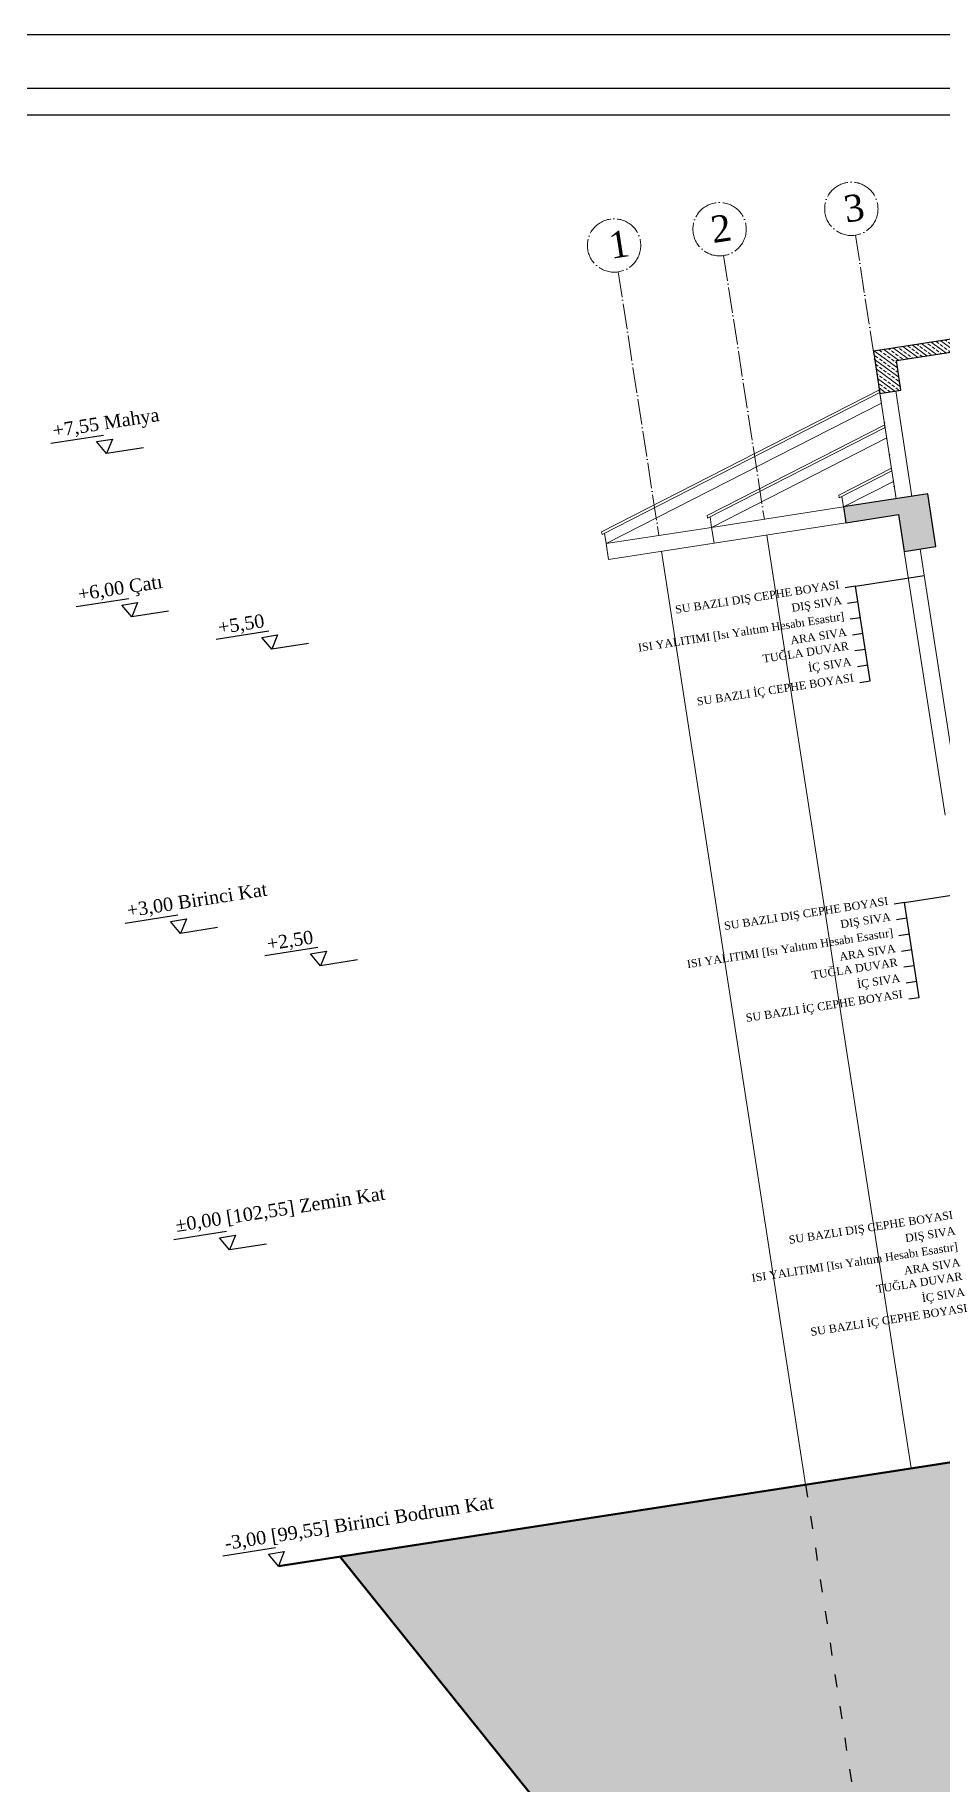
# Model space of a CAD drawing. Header units: metres. Extents: x -5196 to 34307, y 7076 to 19260.
# Drawn here: x 8286 to 8711, y 11354 to 12174 of the extents above; entities that cross this region are included whole.
import ezdxf

# ---------------------------------------------------------------- set-up
doc = ezdxf.new("R2010")
doc.units = ezdxf.units.M
doc.linetypes.add('ACAD_ISO03', pattern=[30, 12, -18])
doc.linetypes.add('ACAD_ISO04W100', pattern=[30, 24, -3, 0, -3])
for name, color, linetype, lineweight, true_color in [('YLZ-AKS', 7, 'ACAD_ISO04W100', 5, 0x2e2f36), ('YLZ-GÖRÜNÜŞ -arkada kalanlar-', 7, 'Continuous', 0, 0xb1b09f), ('YLZ-TARAMA', 7, 'Continuous', 5, 0x686d6c)]:
    doc.layers.add(name, color=color, linetype=linetype, lineweight=lineweight, true_color=true_color)
for name, color, linetype, lineweight in [('YLZ-ALAN HESABI', 41, 'Continuous', 35), ('YLZ-DUVAR', 151, 'Continuous', 20), ('YLZ-PARSEL', 65, 'Continuous', 50), ('YLZ-ÇATI', 241, 'Continuous', 13), ('YLZ-ÖLÇÜ', 251, 'Continuous', 5)]:
    doc.layers.add(name, color=color, linetype=linetype, lineweight=lineweight)
for name, color, linetype in [('YLZ-KOLON KİRİŞ KESİT', 240, 'Continuous'), ('YLZ-PAFTA', 165, 'Continuous'), ('YLZ-YAZI', 113, 'Continuous')]:
    doc.layers.add(name, color=color, linetype=linetype)
doc.styles.add('ARIAL', font='times.ttf')

# ---------------------------------------------------------------- blocks, each defined once
blk = doc.blocks.new('A Kesiti Betonarme')
at = {"layer": 'YLZ-TARAMA'}
h = blk.add_hatch(dxfattribs=at)
h.set_pattern_fill('ANSI33', color=256, angle=-90)
h.paths.add_polyline_path([(11113.2, 8886.9), (10863.2, 8886.9), (10863.2, 8846.9), (10883.2, 8846.9), (10883.2, 8874.9), (11093.2, 8874.9), (11093.2, 8846.9), (11113.2, 8846.9)])
h = blk.add_hatch(dxfattribs=at)
h.set_pattern_fill('ANSI33', color=256, angle=-90)
h.paths.add_polyline_path([(10893.2, 8746.9), (10813.2, 8746.9), (10813.2, 8731.9), (10863.2, 8731.9), (10863.2, 8696.9), (10893.2, 8696.9)])
h.paths.add_polyline_path([(11113.2, 8734.9), (11563.2, 8734.9), (11563.2, 8696.9), (11593.2, 8696.9), (11593.2, 8731.9), (11643.2, 8731.9), (11643.2, 8746.9), (11083.2, 8746.9), (11083.2, 8696.9), (11113.2, 8696.9)])
h = blk.add_hatch(dxfattribs=at)
h.set_pattern_fill('GRAVEL', color=256, scale=1.5)
h.paths.add_polyline_path([(12034.9, 7846.9), (11593.2, 7846.9), (11593.2, 7396.9), (11643.2, 7396.9), (11643.2, 7346.9), (11673.2, 7346.9), (11673.2, 7336.9), (10558.2, 7336.9), (10558.2, 7346.9), (10588.2, 7346.9), (10588.2, 7396.9), (10863.2, 7396.9), (10863.2, 7846.9), (10196.4, 7846.9), (10508.2, 7306.9), (11723.2, 7306.9)])
h.paths.add_polyline_path([(11708.2, 7371.4), (11708.2, 7326.9), (11678.2, 7326.9), (11678.2, 7371.9), (11678.2, 7372.4), (11690.7, 7372.4), (11695.7, 7372.3), (11695.7, 7372.4), (11708.2, 7372.4)], flags=16)
h.paths.add_polyline_path([(11684.2, 7351.9, -1), (11702.2, 7351.9, -1)], flags=0)
h.paths.add_polyline_path([(10553.2, 7371.4), (10553.2, 7326.9), (10523.2, 7326.9), (10523.2, 7371.9), (10523.2, 7372.4), (10535.7, 7372.4), (10540.7, 7372.3), (10540.7, 7372.4), (10553.2, 7372.4)], flags=16)
h.paths.add_polyline_path([(10529.2, 7351.9, -1), (10547.2, 7351.9, -1)], flags=0)
at = {"layer": 'YLZ-KOLON KİRİŞ KESİT'}
blk.add_lwpolyline([(11113.2, 8886.9), (10863.2, 8886.9), (10863.2, 8846.9), (10883.2, 8846.9), (10883.2, 8874.9), (11093.2, 8874.9), (11093.2, 8846.9), (11113.2, 8846.9)], close=True, dxfattribs=at)
blk.add_lwpolyline([(10813.2, 8746.9), (10813.2, 8731.9), (10863.2, 8731.9), (10863.2, 8696.9), (10893.2, 8696.9), (10893.2, 8746.9), (10813.2, 8746.9)], dxfattribs=at)
at = {"layer": 'YLZ-PARSEL'}
blk.add_line((10863.2, 7846.9), (10138.2, 7846.9), dxfattribs=at)
blk.add_lwpolyline([(12034.9, 7846.9), (11723.2, 7306.9), (10508.2, 7306.9), (10196.4, 7846.9)], dxfattribs=at)
blk = doc.blocks.new('A Kesiti Çatı')
at = {"layer": 'YLZ-GÖRÜNÜŞ -arkada kalanlar-'}
for points in [[(18974.5, 8886.9), (19020.7, 8902.1), (19110.7, 8902.1), (19115.7, 8900.5)], [(19074.5, 8886.9), (19115.7, 8900.5), (19165.7, 8884), (19190.7, 8884)], [(19111.9, 8899.2), (19110.7, 8899.6), (19020.7, 8899.6), (18982.1, 8886.9)], [(19012.4, 8886.9), (19020.7, 8889.6), (19082.8, 8889.6)], [(19183.1, 8881.5), (19165.7, 8881.5), (19115.7, 8898), (19082.1, 8886.9)], [(19112.4, 8886.9), (19115.7, 8888), (19159.2, 8873.6)], [(19113.2, 8858.4), (19228.2, 8896.3), (19468.2, 8817.1)], [(19460.6, 8817.1), (19228.2, 8893.8), (19113.2, 8855.9)], [(19113.2, 8845.9), (19228.2, 8883.8), (19430.3, 8817.1)], [(18863.2, 8847.6), (18585.7, 8756.1), (18585.7, 8758.6), (18863.2, 8850.1)], [(18588.2, 8756.9), (18588.2, 8746.9), (18863.2, 8837.6)], [(18863.2, 8814.6), (18685.7, 8756.1), (18685.7, 8758.6), (18863.2, 8817.1)], [(18688.2, 8756.9), (18688.2, 8746.9), (18863.2, 8804.6)]]:
    blk.add_lwpolyline(points, dxfattribs=at)
at = {"layer": 'YLZ-ÇATI'}
for points in [[(19468.2, 8817.1), (19645.7, 8758.6), (19645.7, 8756.1), (19468.2, 8814.6), (19113.2, 8814.6)], [(19113.2, 8817.1), (19468.2, 8817.1)], [(19113.2, 8804.6), (19468.2, 8804.6), (19643.2, 8746.9), (19643.2, 8756.9)], [(18863.2, 8773.4), (18810.7, 8756.1), (18810.7, 8758.6), (18863.2, 8775.9)], [(18813.2, 8756.9), (18813.2, 8746.9), (18863.2, 8763.4)]]:
    blk.add_lwpolyline(points, dxfattribs=at)
blk = doc.blocks.new('Duvar Açılımı')
at = {"layer": 'YLZ-YAZI'}
for p, q in [((13163.8, 3247.1), (13153.8, 3247.1)), ((13163.8, 3232.1), (13153.8, 3232.1)), ((13163.8, 3217.1), (13153.8, 3217.1)), ((13163.8, 3202.1), (13153.8, 3202.1)), ((13163.8, 3187.1), (13153.8, 3187.1))]:
    blk.add_line(p, q, dxfattribs=at)
for points in [[(13153.8, 3172.1), (13163.8, 3172.1), (13163.8, 3262.1), (13153.8, 3262.1)], [(13163.8, 3262.1), (13228.8, 3262.1)]]:
    blk.add_lwpolyline(points, dxfattribs=at)
at = {"layer": 'YLZ-YAZI', "char_height": 7.5, "attachment_point": 3, "style": 'ARIAL'}
for s, insert in [('SU BAZLI DIŞ CEPHE BOYASI', (13148.8, 3269.8)), ('DIŞ SIVA', (13148.8, 3254.8)), ('ISI YALITIMI [Isı Yalıtım Hesabı Esastır]', (13148.8, 3239.8)), ('TUĞLA DUVAR', (13148.8, 3211.7)), ('ARA SIVA', (13148.8, 3224.8)), ('İÇ SIVA', (13148.8, 3196.7)), ('SU BAZLI İÇ CEPHE BOYASI', (13148.8, 3181.5))]:
    blk.add_mtext_dynamic_manual_height_columns(s, width=344.303, gutter_width=12.5, heights=[0], dxfattribs=dict(at, insert=insert))
blk = doc.blocks.new('Kot 2')
at = {"layer": 'YLZ-YAZI'}
for p, q in [((18757.1, 14546.3), (18807.1, 14546.3)), ((18757.1, 14391.3), (18807.1, 14391.3)), ((18882.1, 14341.3), (18932.1, 14341.3)), ((18757.1, 14091.3), (18807.1, 14091.3)), ((18882.1, 14041.3), (18932.1, 14041.3)), ((18757.1, 13791.3), (18807.1, 13791.3)), ((18757.1, 13491.3), (18807.1, 13491.3))]:
    blk.add_line(p, q, dxfattribs=at)
for points in [[(18842.1, 14528.8), (18807.1, 14528.8), (18799.6, 14541.3), (18814.6, 14541.3), (18807.1, 14528.8)], [(18842.1, 14373.8), (18807.1, 14373.8), (18799.6, 14386.3), (18814.6, 14386.3), (18807.1, 14373.8)], [(18967.1, 14323.8), (18932.1, 14323.8), (18924.6, 14336.3), (18939.6, 14336.3), (18932.1, 14323.8)], [(18842.1, 14073.8), (18807.1, 14073.8), (18799.6, 14086.3), (18814.6, 14086.3), (18807.1, 14073.8)], [(18967.1, 14023.8), (18932.1, 14023.8), (18924.6, 14036.3), (18939.6, 14036.3), (18932.1, 14023.8)], [(18842.1, 13773.8), (18807.1, 13773.8), (18799.6, 13786.3), (18814.6, 13786.3), (18807.1, 13773.8)], [(18842.1, 13473.8), (18807.1, 13473.8), (18799.6, 13486.3), (18814.6, 13486.3), (18807.1, 13473.8)]]:
    blk.add_lwpolyline(points, dxfattribs=at)
at = {"layer": 'YLZ-YAZI', "char_height": 12.5, "attachment_point": 1, "style": 'ARIAL'}
for s, width, heights, insert in [('+7,55 Mahya', 358.477, [93.8], (18760.6, 14563.8)), ('+6,00 Çatı', 358.477, [93.8], (18760.6, 14408.8)), ('+5,50', 344.303, [0], (18885.6, 14357.9)), ('+3,00 Birinci Kat', 358.477, [93.8], (18760.6, 14108.8)), ('+2,50', 344.303, [0], (18885.6, 14057.9)), ('±0,00 [102,55] Zemin Kat', 344.303, [0], (18760.6, 13810.3)), ('-3,00 [99,55] Birinci Bodrum Kat', 358.477, [93.8], (18760.6, 13508.8))]:
    blk.add_mtext_dynamic_manual_height_columns(s, width=width, gutter_width=12.5, heights=heights, dxfattribs=dict(at, insert=insert))
blk = doc.blocks.new('A Kesiti')
at = {"layer": 'YLZ-AKS'}
for p, q in [((19307.1, 11623.8), (19307.1, 11373.8)), ((19407.1, 11623.8), (19407.1, 11373.8)), ((19532.1, 11623.8), (19532.1, 11373.8))]:
    blk.add_line(p, q, dxfattribs=at)
for centre in [(19307.1, 11648.8), (19407.1, 11648.8), (19532.1, 11648.8)]:
    blk.add_circle(centre, 25, dxfattribs=at)
at = {"layer": 'YLZ-DUVAR'}
for p, q in [((19532.1, 11473.8), (19532.1, 11373.8)), ((19547.1, 11473.8), (19547.1, 11373.8)), ((19532.1, 11073.8), (19532.1, 11323.8)), ((19547.1, 11073.8), (19547.1, 11323.8))]:
    blk.add_line(p, q, dxfattribs=at)
at = {"layer": 'YLZ-GÖRÜNÜŞ -arkada kalanlar-'}
for p, q in [((19307.1, 11358.8), (19307.1, 10473.8)), ((19407.1, 11358.8), (19407.1, 10473.8))]:
    blk.add_line(p, q, dxfattribs=at)
for points in [[(19357.1, 11373.8), (19257.1, 11373.8), (19257.1, 11358.8), (19357.1, 11358.8)], [(19482.1, 11373.8), (19357.1, 11373.8), (19357.1, 11358.8), (19482.1, 11358.8)]]:
    blk.add_lwpolyline(points, dxfattribs=at)
at = {"layer": 'YLZ-KOLON KİRİŞ KESİT', "linetype": 'ACAD_ISO03'}
blk.add_lwpolyline([(19307.1, 10473.8), (19307.1, 10023.8)], dxfattribs=at)
at = {"layer": 'YLZ-ALAN HESABI'}
blk.add_blockref('Kot 2', (0, -3000), dxfattribs=at)
at = {"layer": 'YLZ-DUVAR'}
for name, p in [('A Kesiti Çatı', (668.9, 2626.9)), ('A Kesiti Betonarme', (8668.9, 2626.9)), ('Duvar Açılımı', (6318.3, 8036.7)), ('Duvar Açılımı', (6318.3, 7736.7)), ('Duvar Açılımı', (6333.3, 7436.7))]:
    blk.add_blockref(name, p, dxfattribs=at)
at = {"layer": 'YLZ-YAZI', "char_height": 25, "attachment_point": 1, "style": 'ARIAL'}
for s, insert in [('\\pi10.94691;1', (19291.4, 11661.8)), ('\\pi7.69349;2', (19391.4, 11661.8)), ('\\pi8.81101;3', (19516.4, 11661.8))]:
    blk.add_mtext_dynamic_manual_height_columns(s, width=31.519, gutter_width=12.5, heights=[8.55], dxfattribs=dict(at, insert=insert))
blk = doc.blocks.new('Bina Yerleşim')
at = {"layer": 'YLZ-ALAN HESABI'}
blk.add_blockref('A Kesiti', (-4668.94, 5208.08), dxfattribs=at)
blk = doc.blocks.new('Vaziyet Planı')
at = {"layer": 'YLZ-ÖLÇÜ', "rotation": 8.784836717160847}
blk.add_blockref('Bina Yerleşim', (-6841.5, 1112), dxfattribs=at)

msp = doc.modelspace()

# ---------------------------------------------------------------- linework, layer by layer
at = {"layer": 'YLZ-PAFTA'}
for points in [[(6282.1, 9173.82), (10032.1, 9173.82), (10032.1, 12173.82), (6282.1, 12173.82)], [(6307.1, 9198.82), (10007.1, 9198.82), (10007.1, 12148.82), (6307.1, 12148.82)], [(6319.6, 9211.32), (9994.6, 9211.32), (9994.6, 12136.32), (6319.6, 12136.32)]]:
    msp.add_lwpolyline(points, close=True, dxfattribs=at)

# ---------------------------------------------------------------- block references
at = {"layer": 'YLZ-ALAN HESABI', "xscale": 0.5, "yscale": 0.5, "zscale": 0.5}
msp.add_blockref('Vaziyet Planı', (6032.22, 2071.82), dxfattribs=at)

doc.saveas('drawing.dxf')
